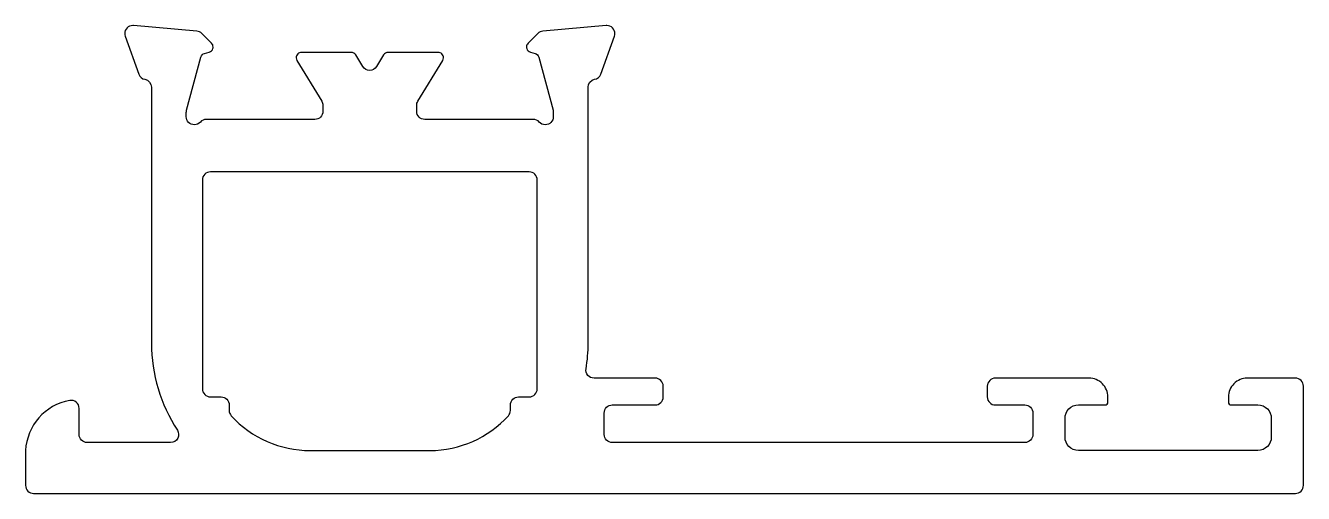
# Model space of a CAD drawing. Extents: x 795.4 to 843.1, y 568.3 to 585.8.
import ezdxf

# ---------------------------------------------------------------- set-up
doc = ezdxf.new("R2010")
doc.units = 0
doc.layers.get('0').update_dxf_attribs({"linetype": 'CONTINUOUS'})

msp = doc.modelspace()

# ---------------------------------------------------------------- linework, layer by layer
at = {"color": 0}
msp.add_lwpolyline([(797.025, 571.788, 0.348294), (795.378, 569.92), (795.378, 568.62, 0.414214), (795.678, 568.32), (842.778, 568.32, 0.414214), (843.078, 568.62), (843.078, 572.32, 0.414214), (842.778, 572.62), (840.978, 572.62, 0.414214), (840.278, 571.92), (840.278, 571.72, 0.414214), (840.378, 571.62), (841.378, 571.62, -0.414214), (841.878, 571.12), (841.878, 570.42, -0.414214), (841.378, 569.92), (834.678, 569.92, -0.414214), (834.178, 570.42), (834.178, 571.12, -0.414214), (834.678, 571.62), (835.678, 571.62, 0.414214), (835.778, 571.72), (835.778, 571.92, 0.414214), (835.078, 572.62), (832.978, 572.62), (831.578, 572.62, 0.414214), (831.278, 572.32), (831.278, 571.92, 0.414214), (831.578, 571.62), (832.678, 571.62, -0.414214), (832.978, 571.32), (832.978, 570.52, -0.414214), (832.678, 570.22), (817.278, 570.22, -0.414214), (816.978, 570.52), (816.978, 571.32, -0.414214), (817.278, 571.62), (818.878, 571.62, 0.414214), (819.178, 571.92), (819.178, 572.32, 0.414214), (818.878, 572.62), (816.597, 572.62, -0.462498), (816.301, 572.968, 0.040522), (816.378, 573.92), (816.378, 583.476, -0.359508), (816.621, 583.77, 0.263725), (816.846, 583.962), (817.361, 585.375, 0.091642), (817.378, 585.476, 0.414214), (817.078, 585.776, 0.02182), (817.052, 585.775), (814.686, 585.568, 0.176327), (814.5, 585.481), (814.137, 585.117, 0.198912), (814.078, 584.976, 0.065543), (814.085, 584.924, 0.267949), (814.226, 584.783), (814.395, 584.737, -0.267949), (814.537, 584.596), (815.068, 582.614, -0.065543), (815.078, 582.536), (815.078, 582.376, -0.414214), (814.778, 582.076, -0.213422), (814.554, 582.176, 0.213422), (814.331, 582.276), (810.278, 582.276, -0.415222), (809.978, 582.576), (809.978, 582.797, -0.137852), (810.022, 582.953), (810.949, 584.472, 0.137852), (810.978, 584.576, 0.414214), (810.778, 584.776), (808.916, 584.776, 0.261413), (808.745, 584.68), (808.48, 584.247, -0.561174), (807.968, 584.247), (807.704, 584.68, 0.261413), (807.533, 584.776), (805.678, 584.776, 0.414214), (805.478, 584.576, 0.137852), (805.507, 584.472), (806.434, 582.953, -0.137852), (806.478, 582.797), (806.478, 582.576, -0.414214), (806.178, 582.276), (802.125, 582.276, 0.213422), (801.902, 582.176, -0.213422), (801.678, 582.076, -0.414214), (801.378, 582.376), (801.378, 582.536, -0.065543), (801.388, 582.614), (801.919, 584.596, -0.267949), (802.061, 584.737), (802.23, 584.783, 0.267949), (802.371, 584.924, 0.065543), (802.378, 584.976, 0.198912), (802.319, 585.117), (801.956, 585.481, 0.176327), (801.77, 585.568), (799.404, 585.775, 0.02182), (799.378, 585.776, 0.414214), (799.078, 585.476, 0.091642), (799.095, 585.375), (799.61, 583.962, 0.263725), (799.835, 583.77, -0.359508), (800.078, 583.476), (800.078, 573.92, 0.146136), (801.044, 570.684, -0.596453), (800.793, 570.22), (797.678, 570.22, -0.414214), (797.378, 570.52), (797.378, 571.493, 0.467364), (797.025, 571.788)], format="xyb", dxfattribs=at)
msp.add_lwpolyline([(801.978, 572.222, 0.414214), (802.278, 571.922), (802.678, 571.922, -0.414214), (802.978, 571.622), (802.978, 571.417, 0.187863), (803.057, 571.214, 0.210009), (806.003, 569.92), (810.478, 569.92, 0.208352), (813.399, 571.214, 0.187861), (813.478, 571.417), (813.478, 571.622, -0.414214), (813.778, 571.922), (814.178, 571.922, 0.414214), (814.478, 572.222), (814.478, 580.017, 0.414214), (814.178, 580.317), (802.278, 580.317, 0.414214), (801.978, 580.017)], format="xyb", close=True, dxfattribs=at)

doc.saveas('drawing.dxf')
